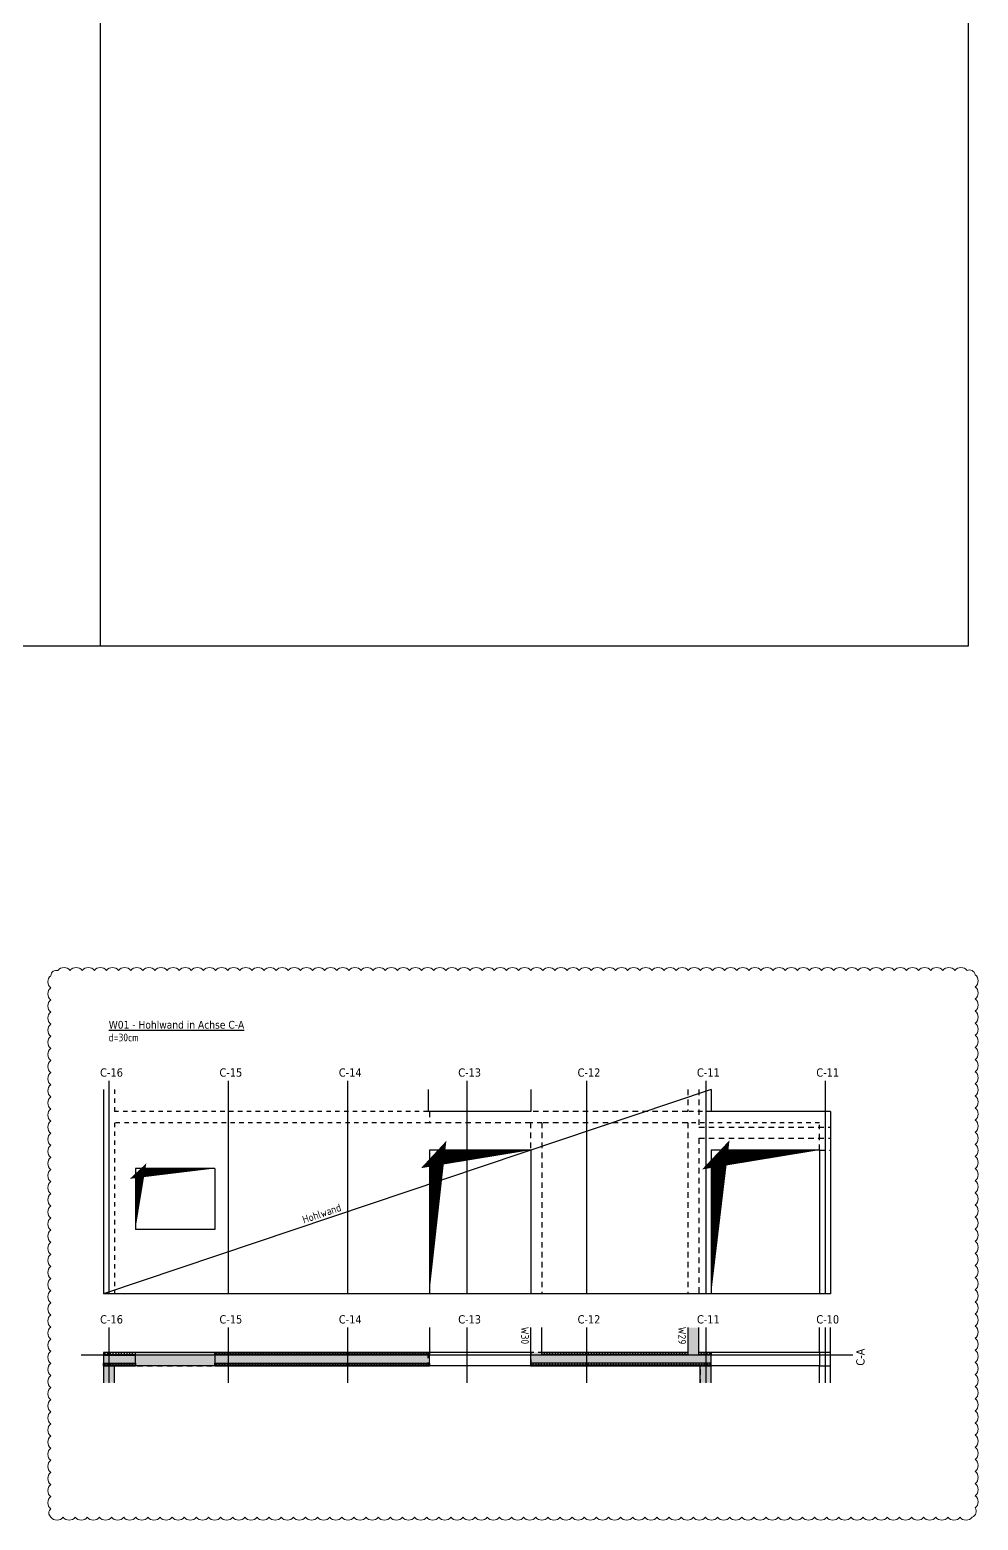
# Model space of a CAD drawing. Extents: x 399 to 532, y -4 to 185.
# Drawn here: x 463.57 to 485.02, y 2.27 to 35.99 of the extents above; entities that cross this region are included whole.
import ezdxf

# ---------------------------------------------------------------- set-up
doc = ezdxf.new("R2010")
doc.units = 0
doc.header["$LTSCALE"] = 0.5
doc.header["$MEASUREMENT"] = 0
for name, pattern in [('AUSGEZOGEN', [1000.01, 1000, 0.01]), ('DOT', [0.175, 0.05, -0.125]), ('HIDDEN', [0.375, 0.25, -0.125])]:
    doc.linetypes.add(name, pattern=pattern)
for name, color, linetype in [('0_H10', 13, 'CONTINUOUS'), ('ACHSEN', 7, 'CONTINUOUS'), ('BETON', 7, 'CONTINUOUS'), ('Decke', 7, 'CONTINUOUS'), ('DRUEBER', 7, 'CONTINUOUS'), ('Fertigteil', 7, 'CONTINUOUS'), ('SCHATTEN', 253, 'CONTINUOUS'), ('SCHRAFF', 7, 'CONTINUOUS'), ('Sturz', 7, 'CONTINUOUS'), ('TEXT', 7, 'CONTINUOUS'), ('UZ', 7, 'CONTINUOUS'), ('VERDECKT', 7, 'CONTINUOUS')]:
    doc.layers.add(name, color=color, linetype=linetype)
doc.layers.add('ANSICHTSFENSTER', color=7, linetype='CONTINUOUS', plot=False)
doc.layers.add('HINWEIS', color=10, linetype='CONTINUOUS', lineweight=18)
doc.styles.add('HELV', font='tahoma.ttf')
doc.styles.add('TXT', font='isocp.shx')
pattern_1 = [(360, (421.51686, 829.64099), (1e-17, 0.0625), []), (90, (421.51686, 829.64099), (-0.0625, 2e-17), [])]
pattern_2 = [(360, (421.51686, 829.59099), (1e-17, 0.0625), []), (90, (421.51686, 829.59099), (-0.0625, 2e-17), [])]

msp = doc.modelspace()

# ---------------------------------------------------------------- hatches: boundary and pattern name
at = {"layer": '0_H10', "linetype": 'AUSGEZOGEN'}
h = msp.add_hatch(color=256, dxfattribs=at)
h.paths.add_polyline_path([(478.7289, 5.375), (478.9789, 5.375), (478.9789, 6), (478.6989, 6), (478.6989, 6.625), (478.4489, 6.625), (478.4489, 6.06), (474.8977, 6.06), (474.8977, 5.76), (478.7289, 5.76)])
h.paths.add_polyline_path([(465.2289, 5.375), (465.4789, 5.375), (465.4789, 5.76), (472.5739, 5.76), (472.5739, 6.06), (465.2289, 6.06)])
at = {"layer": 'SCHRAFF', "linetype": 'AUSGEZOGEN'}
h = msp.add_hatch(dxfattribs=at)
h.set_pattern_fill('ANSI37', color=9, scale=0.5, angle=-45, style=0, double=1)
h.set_pattern_definition(pattern_1)
h.paths.add_polyline_path([(465.9539, 6), (465.9539, 6.06), (465.2289, 6.06), (465.2289, 6)])
h = msp.add_hatch(dxfattribs=at)
h.set_pattern_fill('ANSI37', color=9, scale=0.5, angle=-45, style=0, double=1)
h.set_pattern_definition(pattern_2)
h.paths.add_polyline_path([(465.9539, 5.82), (465.9539, 5.76), (465.2289, 5.76), (465.2289, 5.82)])
h = msp.add_hatch(dxfattribs=at)
h.set_pattern_fill('ANSI37', color=9, scale=0.5, angle=-45, style=0, double=1)
h.set_pattern_definition([(360, (423.79186, 829.83099), (1e-17, 0.0625), []), (90, (423.79186, 829.83099), (-0.0625, 2e-17), [])])
h.paths.add_polyline_path([(472.6039, 6.06), (472.6039, 6), (467.7539, 6), (467.7539, 6.06)])
h = msp.add_hatch(dxfattribs=at)
h.set_pattern_fill('ANSI37', color=9, scale=0.5, angle=-45, style=0, double=1)
h.set_pattern_definition([(360, (423.79186, 829.59099), (1e-17, 0.0625), []), (90, (423.79186, 829.59099), (-0.0625, 2e-17), [])])
h.paths.add_polyline_path([(472.6039, 5.82), (472.6039, 5.76), (467.7539, 5.76), (467.7539, 5.82)])
h = msp.add_hatch(dxfattribs=at)
h.set_pattern_fill('ANSI37', color=9, scale=0.5, angle=-45, style=0, double=1)
h.set_pattern_definition(pattern_2)
h.paths.add_polyline_path([(474.8939, 5.82), (474.8939, 5.76), (478.9789, 5.76), (478.9789, 5.82)])
h = msp.add_hatch(dxfattribs=at)
h.set_pattern_fill('ANSI37', color=9, scale=0.5, angle=-45, style=0, double=1)
h.set_pattern_definition(pattern_1)
h.paths.add_polyline_path([(475.1439, 6), (475.1439, 6.06), (478.4489, 6.06), (478.4489, 6)])
h = msp.add_hatch(dxfattribs=at)
h.set_pattern_fill('ANSI37', color=9, scale=0.5, angle=-45, style=0, double=1)
h.set_pattern_definition([(360, (425.07186, 829.64099), (1e-17, 0.0625), []), (90, (425.07186, 829.64099), (-0.0625, 2e-17), [])])
h.paths.add_polyline_path([(478.6989, 6), (478.6989, 6.06), (478.9789, 6.06), (478.9789, 6)])

# ---------------------------------------------------------------- linework, layer by layer
at = {"layer": 'ACHSEN', "color": 140, "linetype": 'AUSGEZOGEN'}
for p, q in [((465.3539, 12.2102), (465.3539, 7.3902)), ((468.0539, 12.2102), (468.0539, 7.3902)), ((470.7539, 12.2102), (470.7539, 7.3902)), ((473.4539, 12.2102), (473.4539, 7.3902)), ((476.1539, 12.2102), (476.1539, 7.3902)), ((478.8539, 12.2102), (478.8539, 7.3902)), ((481.5539, 12.2102), (481.5539, 7.3902)), ((465.3539, 6.625), (465.3539, 5.375)), ((468.0539, 6.625), (468.0539, 5.375)), ((470.7539, 6.625), (470.7539, 5.375)), ((473.4539, 6.625), (473.4539, 5.375)), ((476.1539, 6.625), (476.1539, 5.375)), ((478.8539, 6.625), (478.8539, 5.375)), ((481.5539, 6.625), (481.5539, 5.375)), ((482.1789, 6), (464.7289, 6))]:
    msp.add_line(p, q, dxfattribs=at)
at = {"layer": 'ANSICHTSFENSTER', "color": 2, "linetype": 'AUSGEZOGEN'}
msp.add_line((465.1609, 22.0535), (465.1609, 63.6035), dxfattribs=at)
msp.add_lwpolyline([(415.629, 22.0535), (484.7996, 22.0535), (484.7996, 63.6035), (415.629, 63.6035)], close=True, dxfattribs=at)
at = {"layer": 'BETON', "color": 6, "linetype": 'AUSGEZOGEN'}
for p, q in [((465.2289, 12.0102), (465.2289, 7.3902)), ((472.5739, 12.0102), (472.5739, 11.5102)), ((474.8977, 12.0102), (474.8977, 11.5102)), ((478.9789, 12.0102), (478.9789, 11.5102)), ((474.8977, 11.5102), (472.5739, 11.5102)), ((481.6789, 11.5102), (478.9789, 11.5102)), ((481.6789, 11.5102), (481.6789, 7.3902)), ((472.6039, 10.6402), (472.6039, 7.3902)), ((474.8977, 10.6402), (472.6039, 10.6402)), ((474.8977, 10.6402), (474.8977, 7.3902)), ((478.9789, 10.6402), (478.9789, 7.3902)), ((481.4289, 10.6402), (478.9789, 10.6402)), ((481.4289, 10.6402), (481.4289, 7.3902)), ((465.9539, 10.2252), (465.9539, 8.8402)), ((467.7539, 10.2252), (465.9539, 10.2252)), ((467.7539, 10.2252), (467.7539, 8.8402)), ((467.7539, 8.8402), (465.9539, 8.8402))]:
    msp.add_line(p, q, dxfattribs=at)
at = {"layer": 'BETON', "color": 7, "linetype": 'AUSGEZOGEN'}
msp.add_line((481.4289, 6.06), (481.4289, 6.625), dxfattribs=at)
at = {"layer": 'BETON', "color": 6, "linetype": 'ByBlock', "flags": 128}
for points in [[(474.8939, 6.625), (474.8939, 5.76), (478.9789, 5.76), (478.9789, 6.06), (478.6989, 6.06), (478.6989, 6.625)], [(478.4489, 6.625), (478.4489, 6.06), (475.1439, 6.06), (475.1439, 6.625)]]:
    msp.add_lwpolyline(points, dxfattribs=at)
for points in [[(465.2289, 6.06), (465.2289, 5.76), (465.9539, 5.76), (465.9539, 6.06)], [(467.7539, 6.06), (467.7539, 5.76), (472.6039, 5.76), (472.6039, 6.06)], [(481.4289, 6.06), (481.4289, 5.76), (481.6789, 5.76), (481.6789, 6.06)]]:
    msp.add_lwpolyline(points, close=True, dxfattribs=at)
at = {"layer": 'Decke', "linetype": 'Continuous'}
msp.add_line((481.6789, 7.3902), (465.2289, 7.3902), dxfattribs=at)
for points in [[(472.6039, 6.625), (472.6039, 6.06), (465.9539, 6.06), (465.2289, 6.06), (465.2289, 5.375)], [(481.6789, 5.375), (481.6789, 6.06), (481.6789, 6.625)]]:
    msp.add_lwpolyline(points, dxfattribs=at)
at = {"layer": 'DRUEBER', "color": 7, "linetype": 'DOT'}
for p, q in [((465.4789, 12.0102), (465.4789, 11.5102)), ((472.5739, 11.5102), (465.4789, 11.5102)), ((478.9789, 11.5102), (478.4489, 11.5102)), ((465.4789, 11.2602), (465.4789, 7.3902)), ((472.6039, 11.2602), (465.4789, 11.2602)), ((475.1439, 11.2602), (474.8939, 11.2602)), ((481.4289, 11.2602), (478.4489, 11.2602)), ((481.4289, 10.9102), (481.4289, 11.2602)), ((481.4289, 10.9102), (481.6789, 10.9102))]:
    msp.add_line(p, q, dxfattribs=at)
at = {"layer": 'DRUEBER', "color": 7, "linetype": 'HIDDEN', "flags": 128}
for points in [[(478.4489, 6.625), (478.4489, 6.06), (474.8977, 6.06), (474.8977, 5.76), (478.7289, 5.76), (478.7289, 5.375)], [(478.9789, 5.375), (478.9789, 6), (478.6989, 6), (478.6989, 6.625)], [(465.4789, 5.375), (465.4789, 5.76), (472.5739, 5.76), (472.5739, 6.06), (465.2289, 6.06), (465.2289, 5.375)]]:
    msp.add_lwpolyline(points, dxfattribs=at)
at = {"layer": 'Fertigteil', "color": 7, "linetype": 'AUSGEZOGEN'}
for points in [[(465.9539, 6), (465.9539, 6.06), (465.2289, 6.06), (465.2289, 6)], [(465.9539, 5.82), (465.9539, 5.76), (465.2289, 5.76), (465.2289, 5.82)], [(472.6039, 6.06), (472.6039, 6), (467.7539, 6), (467.7539, 6.06)], [(472.6039, 5.82), (472.6039, 5.76), (467.7539, 5.76), (467.7539, 5.82)], [(474.8939, 5.82), (474.8939, 5.76), (478.9789, 5.76), (478.9789, 5.82)], [(475.1439, 6), (475.1439, 6.06), (478.4489, 6.06), (478.4489, 6)], [(478.6989, 6), (478.6989, 6.06), (478.9789, 6.06), (478.9789, 6)]]:
    msp.add_lwpolyline(points, close=True, dxfattribs=at)
at = {"layer": 'HINWEIS', "linetype": 'AUSGEZOGEN'}
msp.add_lwpolyline([(464.0439, 2.3365, 0.5205671), (464.3181, 2.3365, 0.5205671), (464.5922, 2.3365, 0.5205671), (464.8664, 2.3365, 0.5205671), (465.1406, 2.3365, 0.5205671), (465.4147, 2.3365, 0.5205671), (465.6889, 2.3365, 0.5205671), (465.963, 2.3365, 0.5205671), (466.2372, 2.3365, 0.5205671), (466.5114, 2.3365, 0.5205671), (466.7855, 2.3365, 0.5205671), (467.0597, 2.3365, 0.5205671), (467.3339, 2.3365, 0.5205671), (467.608, 2.3365, 0.5205671), (467.8822, 2.3365, 0.5205671), (468.1564, 2.3365, 0.5205671), (468.4305, 2.3365, 0.5205671), (468.7047, 2.3365, 0.5205671), (468.9788, 2.3365, 0.5205671), (469.253, 2.3365, 0.5205671), (469.5272, 2.3365, 0.5205671), (469.8013, 2.3365, 0.5205671), (470.0755, 2.3365, 0.5205671), (470.3497, 2.3365, 0.5205671), (470.6238, 2.3365, 0.5205671), (470.898, 2.3365, 0.5205671), (471.1721, 2.3365, 0.5205671), (471.4463, 2.3365, 0.5205671), (471.7205, 2.3365, 0.5205671), (471.9946, 2.3365, 0.5205671), (472.2688, 2.3365, 0.5205671), (472.543, 2.3365, 0.5205671), (472.8171, 2.3365, 0.5205671), (473.0913, 2.3365, 0.5205671), (473.3654, 2.3365, 0.5205671), (473.6396, 2.3365, 0.5205671), (473.9138, 2.3365, 0.5205671), (474.1879, 2.3365, 0.5205671), (474.4621, 2.3365, 0.5205671), (474.7363, 2.3365, 0.5205671), (475.0104, 2.3365, 0.5205671), (475.2846, 2.3365, 0.5205671), (475.5588, 2.3365, 0.5205671), (475.8329, 2.3365, 0.5205671), (476.1071, 2.3365, 0.5205671), (476.3812, 2.3365, 0.5205671), (476.6554, 2.3365, 0.5205671), (476.9296, 2.3365, 0.5205671), (477.2037, 2.3365, 0.5205671), (477.4779, 2.3365, 0.5205671), (477.7521, 2.3365, 0.5205671), (478.0262, 2.3365, 0.5205671), (478.3004, 2.3365, 0.5205671), (478.5745, 2.3365, 0.5205671), (478.8487, 2.3365, 0.5205671), (479.1229, 2.3365, 0.5205671), (479.397, 2.3365, 0.5205671), (479.6712, 2.3365, 0.5205671), (479.9454, 2.3365, 0.5205671), (480.2195, 2.3365, 0.5205671), (480.4937, 2.3365, 0.5205671), (480.7678, 2.3365, 0.5205671), (481.042, 2.3365, 0.5205671), (481.3162, 2.3365, 0.5205671), (481.5903, 2.3365, 0.5205671), (481.8645, 2.3365, 0.5205671), (482.1387, 2.3365, 0.5205671), (482.4128, 2.3365, 0.5205671), (482.687, 2.3365, 0.5205671), (482.9612, 2.3365, 0.5205671), (483.2353, 2.3365, 0.5205671), (483.5095, 2.3365, 0.5205671), (483.7836, 2.3365, 0.5205671), (484.0578, 2.3365, 0.5205671), (484.332, 2.3365, 0.5205671), (484.6061, 2.3365, 0.5205671), (484.8803, 2.3365, 0.5205671), (484.9458, 2.5451, 0.5205671), (484.9458, 2.8193, 0.5205671), (484.9458, 3.0935, 0.5205671), (484.9458, 3.3676, 0.5205671), (484.9458, 3.6418, 0.5205671), (484.9458, 3.916, 0.5205671), (484.9458, 4.1901, 0.5205671), (484.9458, 4.4643, 0.5205671), (484.9458, 4.7384, 0.5205671), (484.9458, 5.0126, 0.5205671), (484.9458, 5.2868, 0.5205671), (484.9458, 5.5609, 0.5205671), (484.9458, 5.8351, 0.5205671), (484.9458, 6.1093, 0.5205671), (484.9458, 6.3834, 0.5205671), (484.9458, 6.6576, 0.5205671), (484.9458, 6.9317, 0.5205671), (484.9458, 7.2059, 0.5205671), (484.9458, 7.4801, 0.5205671), (484.9458, 7.7542, 0.5205671), (484.9458, 8.0284, 0.5205671), (484.9458, 8.3026, 0.5205671), (484.9458, 8.5767, 0.5205671), (484.9458, 8.8509, 0.5205671), (484.9458, 9.1251, 0.5205671), (484.9458, 9.3992, 0.5205671), (484.9458, 9.6734, 0.5205671), (484.9458, 9.9475, 0.5205671), (484.9458, 10.2217, 0.5205671), (484.9458, 10.4959, 0.5205671), (484.9458, 10.77, 0.5205671), (484.9458, 11.0442, 0.5205671), (484.9458, 11.3184, 0.5205671), (484.9458, 11.5925, 0.5205671), (484.9458, 11.8667, 0.5205671), (484.9458, 12.1408, 0.5205671), (484.9458, 12.415, 0.5205671), (484.9458, 12.6892, 0.5205671), (484.9458, 12.9633, 0.5205671), (484.9458, 13.2375, 0.5205671), (484.9458, 13.5117, 0.5205671), (484.9458, 13.7858, 0.5205671), (484.9458, 14.06, 0.5205671), (484.9458, 14.3342, 0.5205671), (484.9458, 14.6083, 0.5205671), (484.7652, 14.7019, 0.5205671), (484.491, 14.7019, 0.5205671), (484.2169, 14.7019, 0.5205671), (483.9427, 14.7019, 0.5205671), (483.6685, 14.7019, 0.5205671), (483.3944, 14.7019, 0.5205671), (483.1202, 14.7019, 0.5205671), (482.846, 14.7019, 0.5205671), (482.5719, 14.7019, 0.5205671), (482.2977, 14.7019, 0.5205671), (482.0235, 14.7019, 0.5205671), (481.7494, 14.7019, 0.5205671), (481.4752, 14.7019, 0.5205671), (481.2011, 14.7019, 0.5205671), (480.9269, 14.7019, 0.5205671), (480.6527, 14.7019, 0.5205671), (480.3786, 14.7019, 0.5205671), (480.1044, 14.7019, 0.5205671), (479.8302, 14.7019, 0.5205671), (479.5561, 14.7019, 0.5205671), (479.2819, 14.7019, 0.5205671), (479.0078, 14.7019, 0.5205671), (478.7336, 14.7019, 0.5205671), (478.4594, 14.7019, 0.5205671), (478.1853, 14.7019, 0.5205671), (477.9111, 14.7019, 0.5205671), (477.6369, 14.7019, 0.5205671), (477.3628, 14.7019, 0.5205671), (477.0886, 14.7019, 0.5205671), (476.8144, 14.7019, 0.5205671), (476.5403, 14.7019, 0.5205671), (476.2661, 14.7019, 0.5205671), (475.992, 14.7019, 0.5205671), (475.7178, 14.7019, 0.5205671), (475.4436, 14.7019, 0.5205671), (475.1695, 14.7019, 0.5205671), (474.8953, 14.7019, 0.5205671), (474.6211, 14.7019, 0.5205671), (474.347, 14.7019, 0.5205671), (474.0728, 14.7019, 0.5205671), (473.7987, 14.7019, 0.5205671), (473.5245, 14.7019, 0.5205671), (473.2503, 14.7019, 0.5205671), (472.9762, 14.7019, 0.5205671), (472.702, 14.7019, 0.5205671), (472.4278, 14.7019, 0.5205671), (472.1537, 14.7019, 0.5205671), (471.8795, 14.7019, 0.5205671), (471.6054, 14.7019, 0.5205671), (471.3312, 14.7019, 0.5205671), (471.057, 14.7019, 0.5205671), (470.7829, 14.7019, 0.5205671), (470.5087, 14.7019, 0.5205671), (470.2345, 14.7019, 0.5205671), (469.9604, 14.7019, 0.5205671), (469.6862, 14.7019, 0.5205671), (469.412, 14.7019, 0.5205671), (469.1379, 14.7019, 0.5205671), (468.8637, 14.7019, 0.5205671), (468.5896, 14.7019, 0.5205671), (468.3154, 14.7019, 0.5205671), (468.0412, 14.7019, 0.5205671), (467.7671, 14.7019, 0.5205671), (467.4929, 14.7019, 0.5205671), (467.2187, 14.7019, 0.5205671), (466.9446, 14.7019, 0.5205671), (466.6704, 14.7019, 0.5205671), (466.3963, 14.7019, 0.5205671), (466.1221, 14.7019, 0.5205671), (465.8479, 14.7019, 0.5205671), (465.5738, 14.7019, 0.5205671), (465.2996, 14.7019, 0.5205671), (465.0254, 14.7019, 0.5205671), (464.7513, 14.7019, 0.5205671), (464.4771, 14.7019, 0.5205671), (464.203, 14.7019, 0.5205671), (464.0439, 14.5867, 0.5205671), (464.0439, 14.3126, 0.5205671), (464.0439, 14.0384, 0.5205671), (464.0439, 13.7642, 0.5205671), (464.0439, 13.4901, 0.5205671), (464.0439, 13.2159, 0.5205671), (464.0439, 12.9418, 0.5205671), (464.0439, 12.6676, 0.5205671), (464.0439, 12.3934, 0.5205671), (464.0439, 12.1193, 0.5205671), (464.0439, 11.8451, 0.5205671), (464.0439, 11.5709, 0.5205671), (464.0439, 11.2968, 0.5205671), (464.0439, 11.0226, 0.5205671), (464.0439, 10.7485, 0.5205671), (464.0439, 10.4743, 0.5205671), (464.0439, 10.2001, 0.5205671), (464.0439, 9.926, 0.5205671), (464.0439, 9.6518, 0.5205671), (464.0439, 9.3776, 0.5205671), (464.0439, 9.1035, 0.5205671), (464.0439, 8.8293, 0.5205671), (464.0439, 8.5551, 0.5205671), (464.0439, 8.281, 0.5205671), (464.0439, 8.0068, 0.5205671), (464.0439, 7.7327, 0.5205671), (464.0439, 7.4585, 0.5205671), (464.0439, 7.1843, 0.5205671), (464.0439, 6.9102, 0.5205671), (464.0439, 6.636, 0.5205671), (464.0439, 6.3618, 0.5205671), (464.0439, 6.0877, 0.5205671), (464.0439, 5.8135, 0.5205671), (464.0439, 5.5394, 0.5205671), (464.0439, 5.2652, 0.5205671), (464.0439, 4.991, 0.5205671), (464.0439, 4.7169, 0.5205671), (464.0439, 4.4427, 0.5205671), (464.0439, 4.1685, 0.5205671), (464.0439, 3.8944, 0.5205671), (464.0439, 3.6202, 0.5205671), (464.0439, 3.3461, 0.5205671), (464.0439, 3.0719, 0.5205671), (464.0439, 2.7977, 0.5205671), (464.0439, 2.5236, 0.5205671)], format="xyb", close=True, dxfattribs=at)
at = {"layer": 'SCHATTEN', "color": 7, "linetype": 'AUSGEZOGEN'}
msp.add_line((478.9789, 12.0102), (465.2289, 7.3902), dxfattribs=at)
at = {"layer": 'SCHATTEN', "color": 15, "linetype": 'AUSGEZOGEN'}
for points in [[(472.6039, 7.3902, 0, 0.3587, 0), (472.783, 10.6303, 0, 0, 0), (472.6191, 10.4538, 0.374, 0, 0), (474.8977, 10.6402, 0, 0, 0)], [(478.9789, 7.3902, 0, 0.3858, 0), (479.1714, 10.6288, 0, 0, 0), (478.9952, 10.4411, 0.3995, 0, 0), (481.4289, 10.6402, 0, 0, 0)], [(465.9539, 8.8402, 0, 0.2259, 0), (466.0664, 10.216, 0, 0, 0), (465.9605, 10.1162, 0.2186, 0, 0), (467.7539, 10.2252, 0, 0, 0)]]:
    msp.add_lwpolyline(points, format="xyseb", dxfattribs=at)
at = {"layer": 'Sturz', "linetype": 'Continuous'}
for p, q in [((467.7539, 5.76), (465.4789, 5.76)), ((474.8939, 6.06), (472.6039, 6.06)), ((474.8939, 5.76), (472.6039, 5.76))]:
    msp.add_line(p, q, dxfattribs=at)
at = {"layer": 'UZ', "color": 7, "linetype": 'AUSGEZOGEN'}
for p, q in [((465.4789, 5.375), (465.4789, 5.76)), ((478.7289, 5.375), (478.7289, 5.76)), ((481.4289, 6.06), (478.9789, 6.06)), ((478.9789, 5.375), (478.9789, 5.76)), ((481.4289, 5.76), (478.9789, 5.76)), ((481.4289, 5.375), (481.4289, 5.76))]:
    msp.add_line(p, q, dxfattribs=at)
at = {"layer": 'VERDECKT', "color": 7, "linetype": 'HIDDEN'}
for p, q in [((478.4489, 12.0102), (478.4489, 11.5102)), ((478.6989, 12.0102), (478.6989, 11.1602)), ((472.6039, 11.5102), (472.6039, 11.2602)), ((478.4489, 11.5102), (474.8977, 11.5102)), ((474.8939, 11.2602), (472.6039, 11.2602)), ((474.8939, 11.2602), (474.8939, 10.6402)), ((475.1439, 11.2602), (475.1439, 7.3902)), ((478.4489, 11.2602), (475.1439, 11.2602)), ((478.4489, 11.2602), (478.4489, 7.3902)), ((478.6989, 11.1602), (481.6789, 11.1602)), ((478.6989, 10.9102), (478.6989, 7.3902)), ((478.6989, 10.9102), (481.4289, 10.9102)), ((481.4289, 10.6402), (481.4289, 10.9102)), ((481.4289, 10.6402), (481.6789, 10.6402))]:
    msp.add_line(p, q, dxfattribs=at)

# ---------------------------------------------------------------- texts
at = {"layer": 'ACHSEN', "color": 6, "linetype": 'AUSGEZOGEN', "style": 'HELV'}
for s, p in [('C-16', (465.1558, 12.3019)), ('C-15', (467.8558, 12.3019)), ('C-14', (470.5558, 12.3019)), ('C-13', (473.2558, 12.3019)), ('C-12', (475.9558, 12.3019)), ('C-11', (478.6558, 12.3019)), ('C-11', (481.3558, 12.3019)), ('C-16', (465.1558, 6.7166)), ('C-15', (467.8558, 6.7166)), ('C-14', (470.5558, 6.7166)), ('C-13', (473.2558, 6.7166)), ('C-12', (475.9558, 6.7166)), ('C-11', (478.6558, 6.7166)), ('C-10', (481.3558, 6.7166))]:
    msp.add_text(s, height=0.1875, dxfattribs=at).set_placement(p)
msp.add_text('C-A', height=0.1875, rotation=90, dxfattribs=at).set_placement((482.447, 5.7613))
at = {"layer": 'TEXT', "color": 1, "linetype": 'AUSGEZOGEN'}
for s, style, p in [('%%UW01 - Hohlwand in Achse C-A', 'HELV', (465.3512, 13.3889)), ('d=30cm', 'TXT', (465.3467, 13.1024))]:
    msp.add_text(s, height=0.175, dxfattribs=dict(at, style=style)).set_placement(p)
at = {"layer": 'TEXT', "color": 1, "linetype": 'AUSGEZOGEN', "style": 'TXT'}
for s, rotation, p in [('Hohlwand', 18.85755, (469.7668, 8.9769)), ('W30', 270, (474.6787, 6.6424)), ('W29', 270, (478.2337, 6.6424))]:
    msp.add_text(s, height=0.175, rotation=rotation, dxfattribs=at).set_placement(p)

doc.saveas('drawing.dxf')
